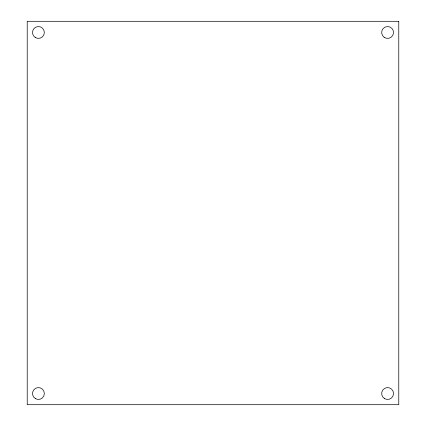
<?xml version="1.0" encoding="UTF-8"?>
<svg xmlns="http://www.w3.org/2000/svg" width="426" height="426" viewBox="0 0 426 426"><rect width="100%" height="100%" fill="white"/><g stroke="black" fill="none" stroke-linecap="round" stroke-linejoin="round"><path stroke-width="0.64" d="M398.773 21.3L27.227 21.3L27.227 404.7L398.773 404.7L398.773 21.3M384.625 398.656A5.927 5.927 0 0 0 393.523 393.523A5.927 5.927 0 0 0 384.625 388.384A5.927 5.927 0 0 0 384.625 398.656M35.443 398.656A5.927 5.927 0 0 0 44.336 393.523A5.927 5.927 0 0 0 35.443 388.384A5.927 5.927 0 0 0 35.443 398.656M35.443 37.616A5.927 5.927 0 0 0 44.336 32.477A5.927 5.927 0 0 0 35.443 27.344A5.927 5.927 0 0 0 35.443 37.616M384.177 37.328A5.927 5.927 0 0 0 393.496 33.01A5.927 5.927 0 0 0 385.099 27.099A5.927 5.927 0 0 0 384.177 37.328"/></g></svg>
